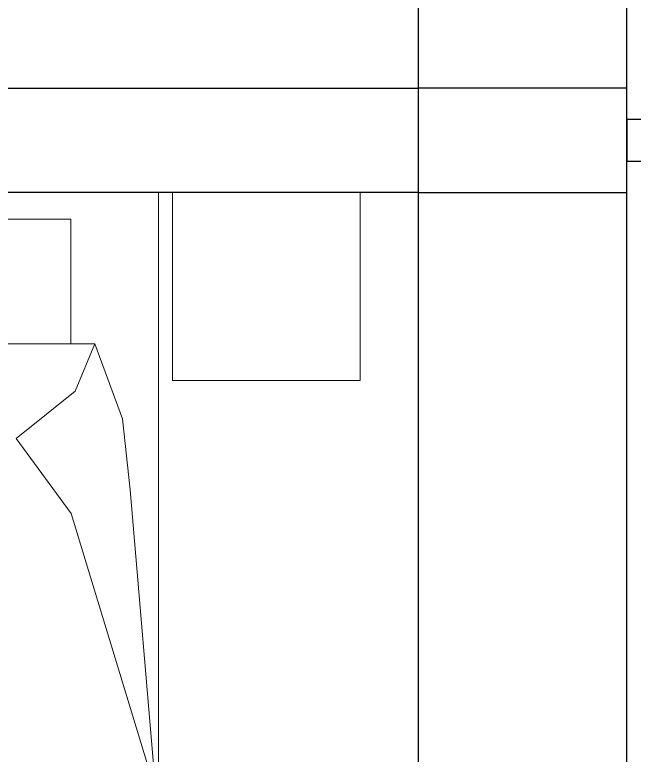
# Model space of a CAD drawing. Header units: millimetres. Extents: x 0 to 145404, y 0 to 194550.
# Drawn here: x 91702 to 92890, y 117268 to 118687 of the extents above; entities that cross this region are included whole.
import ezdxf

# ---------------------------------------------------------------- set-up
doc = ezdxf.new("R2010")
doc.units = ezdxf.units.MM
doc.layers.add('АР - мебель', color=7, linetype='Continuous', lineweight=9, true_color=0x787878)
for name, color, linetype, lineweight in [('АР - Монолит', 56, 'Continuous', 30), ('АР - Наружная стена', 144, 'Continuous', 30), ('АР - Перегородки 80', 32, 'Continuous', 30)]:
    doc.layers.add(name, color=color, linetype=linetype, lineweight=lineweight)

# ---------------------------------------------------------------- blocks, each defined once
blk = doc.blocks.new('Квартира 1С 3450 тип 9-1')
at = {"layer": 'АР - Монолит'}
blk.add_lwpolyline([(0, 0), (0, 200), (-6750, 200), (-6750, 0)], close=True, dxfattribs=at)
at = {"layer": 'АР - Наружная стена'}
blk.add_lwpolyline([(-7150, 0), (-7150, 3650), (-6750, 3650), (-6750, 0)], close=True, dxfattribs=at)
at = {"layer": 'АР - Перегородки 80'}
blk.add_lwpolyline([(-8350, 60), (-8350, 140), (-7150, 140), (-7150, 60)], close=True, dxfattribs=at)
blk = doc.blocks.new('КРТ37_1550х2200')
for points in [[(-1161.7, -360), (-1161.7, 0), (-801.7, 0)], [(-1161.7, -360), (-801.7, -360), (-801.7, 0)], [(775, 0), (-775, 0)], [(-775, -2200), (-775, 0)], [(-607.3, -290), (-607.3, -50.8), (-176.2, -50.8), (-176.2, -290)], [(-653.1, -290), (775, -290)]]:
    blk.add_lwpolyline(points)
blk.add_lwpolyline([(-770.3, -1148.4), (-721, -569.7), (-705.9, -433.6), (-653.1, -290), (-615.3, -380.7), (-502, -471.4), (-607.7, -615)], close=True)
blk = doc.blocks.new('Квартира 1С 3800 тип 4')
at = {"layer": 'АР - Монолит'}
blk.add_lwpolyline([(0, 3800), (0, 4000), (-6750, 4000), (-6750, 3800)], close=True, dxfattribs=at)
at = {"layer": 'АР - Наружная стена'}
blk.add_lwpolyline([(-7150, 0), (-7150, 4000), (-6750, 4000), (-6750, 0)], close=True, dxfattribs=at)
at = {"layer": 'АР - Перегородки 80'}
blk.add_lwpolyline([(-8350, 3860), (-8350, 3940), (-7150, 3940), (-7150, 3860)], close=True, dxfattribs=at)
at = {"layer": 'АР - мебель'}
blk.add_blockref('КРТ37_1550х2200', (-5477.2, 3800), dxfattribs=at)
blk = doc.blocks.new('V_Section_2')
for name, p in [('Квартира 1С 3450 тип 9-1', (7150, -20700)), ('Квартира 1С 3800 тип 4', (7150, -24500))]:
    blk.add_blockref(name, p)

msp = doc.modelspace()

# ---------------------------------------------------------------- block references
at = {"xscale": -1}
msp.add_blockref('V_Section_2', (92875.5, 139046.1, 0), dxfattribs=at)

doc.saveas('drawing.dxf')
